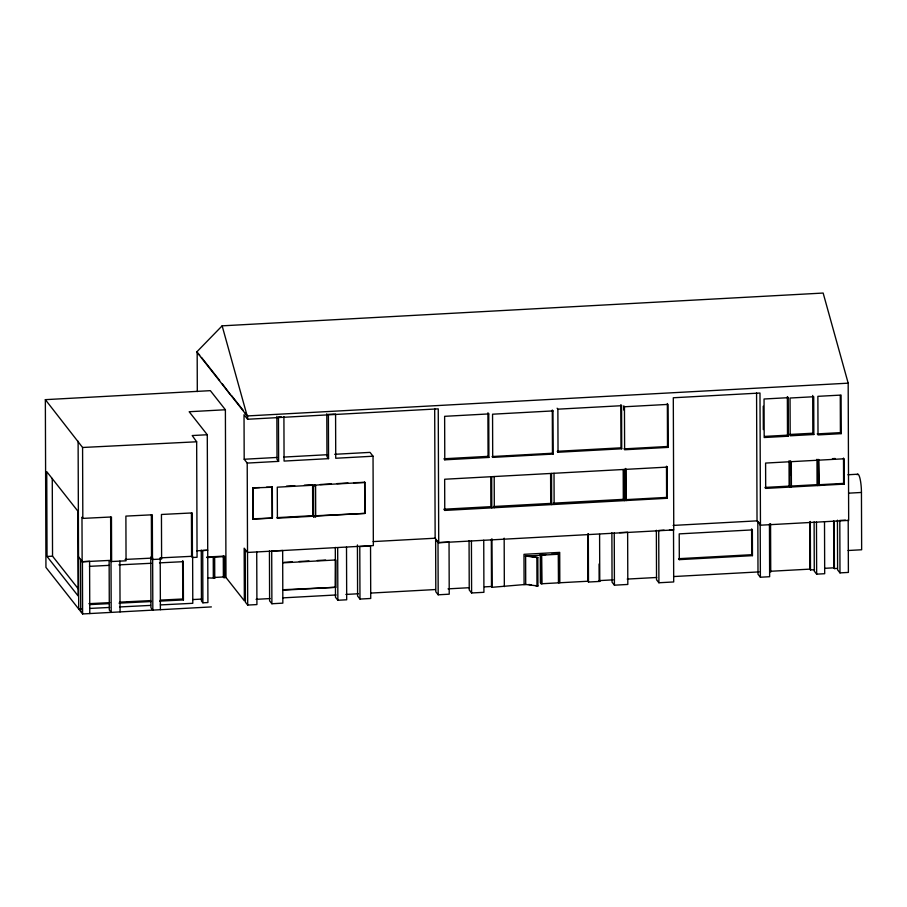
<?xml version="1.0" encoding="UTF-8"?>
<svg xmlns="http://www.w3.org/2000/svg" width="907" height="907" viewBox="0 0 907 907"><rect width="100%" height="100%" fill="white"/><g stroke="black" fill="none" stroke-linecap="round" stroke-linejoin="round"><path stroke-width="1.36" d="M848.181 383.173L247.169 415.95L196.751 351.95L222.136 325.84L823.148 293.052L848.181 383.173L848.669 520.391L760.451 525.198L757.028 520.856L756.574 392.912M525.187 556.014L537.828 557.59L537.93 585.99L525.572 584.459L492.127 587.294L491.492 586.489L491.333 539.416M196.751 351.95L199.755 355.215M211.376 606.919L82.605 613.948L45.94 567.397L45.35 399.658L210.345 390.656L225.39 409.749L225.979 577.487L244.346 600.808L244.164 548.191L247.52 552.454L373.344 545.583L373.038 456.221L370.011 452.378L334.66 454.305M230.14 394.341L222.215 383.729M225.39 409.749L189.155 411.733L207.284 434.736L207.918 602.543L202.896 602.815L201.445 600.978L201.263 550.084M281.193 416.755L278.46 416.903L278.619 461.368L247.214 463.08L244.187 459.248L244.028 414.714L247.6 419.249L438.251 408.853L438.716 542.749L673.765 529.926L673.3 397.765L759.987 393.037L760.451 525.198M334.388 414.034L328.391 414.363L328.549 458.647L284.072 461.073L283.914 416.608M557.125 408.218L557.873 409.17L621.578 405.701L621.726 448.784L558.032 452.253L557.272 451.301L620.978 447.82L621.726 448.784M488.748 413.921L444.634 416.324L444.781 459.826L488.896 457.423L488.748 413.921L487.909 412.855L488.057 456.357L488.896 457.423M624.458 406.767L668.062 404.397L668.21 447.378L624.617 449.759L624.458 406.767L623.767 405.882L623.778 410.043M788.194 397.685L764.045 399.001L764.182 437.525L788.319 436.21L788.194 397.685L787.355 396.631L787.491 435.156L788.319 436.21M552.975 410.905L492.558 414.204L492.705 457.377L553.123 454.078L552.975 410.905L552.306 410.066L552.465 453.239L553.123 454.078M207.284 434.736L192.205 435.553L196.66 441.788L197.068 557.272L192.431 557.499L191.592 556.32L191.445 513.147M244.187 459.248L276.703 457.468M283.766 457.083L327.597 454.69M373.038 456.221L335.737 458.262L335.579 413.966M789.158 434.51L812.831 433.217L813.851 434.51L790.178 435.802L790.042 398.026L813.715 396.733L813.851 434.51M764.692 436.403L787.491 435.156M817.196 433.897L840.404 432.628L841.22 433.659L818.012 434.929L817.876 396.336L841.084 395.078L841.22 433.659M488.057 456.357L443.942 458.761L444.781 459.826M623.914 448.874L667.507 446.493L668.21 447.378M552.465 453.239L492.048 456.538L492.705 457.377M266.511 487.172L272.315 487.218L272.417 518.09L253.064 519.155L252.69 487.921L259.595 487.547M286.476 486.118L294.73 485.676M304.355 485.143L311.226 484.769M252.69 487.921L272.315 487.218M320.33 484.508L331.418 483.907M336.95 483.612L348.027 483M353.571 482.705L364.897 482.411L364.999 513.396L315.148 516.117L315.693 516.809L313.675 516.922L312.7 515.686L312.598 484.701L313.573 485.925L313.675 516.922M364.897 482.411L277.281 487.184L277.395 518.18L313.13 516.23M313.573 485.925L315.591 485.823L315.693 516.809M667.178 467.105L444.657 479.247L444.759 510.426L667.291 498.283L667.178 467.105L666.498 466.232L666.6 497.41L667.291 498.283M832.433 458.647L835.2 458.5M847.898 474.758L857.784 474.214M789.124 486.118L789.045 460.779L789.804 461.742L789.895 487.082L789.124 486.118L764.918 487.433L765.689 488.408L844.19 484.123L844.1 458.783L765.599 463.069L765.689 488.408M790.677 486.084L817.071 484.644L817.797 485.562L817.706 460.223L816.98 459.305L817.071 484.644M818.681 484.746L819.259 485.483L818.59 459.407L818.681 484.746L843.601 483.386L844.19 484.123M252.792 518.804L272.417 518.09M312.7 515.686L276.964 517.636L277.395 518.18M314.899 515.811L364.999 513.396M553.123 503.181L623.313 499.349L624.322 500.63L624.209 469.452M491.685 476.685L491.798 507.852L490.857 506.662L443.818 509.224L444.759 510.426M493.351 506.525L550.708 503.396L551.649 504.598L551.547 473.42M625.547 499.655L626.238 500.528L626.125 469.35L625.433 468.477L625.547 499.655L666.6 497.41M848.748 493.159L861.446 492.467L861.65 549.767L848.09 550.504M47.039 556.467L78.093 595.888L77.798 511.06L46.745 471.651L47.039 556.467L52.538 556.172L78.421 589.017M196.717 550.81L207.737 550.243L202.715 550.515L202.896 602.815M373.14 541.592L435.145 538.214L438.716 542.749M673.13 525.425L757.028 520.856M80.734 611.567L80.553 559.313L82.424 561.694L89.589 561.297L89.77 613.551M845.403 520.13L839.803 520.437L839.984 572.884L848.385 572.419L848.204 519.983M438.002 542.59L449.044 541.989L449.226 594.187L438.183 594.799L435.813 591.783L435.632 539.574L438.002 542.59L438.183 594.799M619.606 532.636L627.633 532.194L627.814 584.448L614.424 585.185L612.055 582.169L611.885 532.738M664.105 530.164L658.72 530.459L658.901 582.759L673.697 581.954L673.516 529.654L669.479 529.869M206.875 557.034L224.562 556.07L224.641 577.566M206.864 557.544L213.712 557.17L213.78 578.156L214.744 578.099L214.664 557.125L223.791 556.626L223.87 577.612L225.979 577.487M752.357 529.892L679.218 533.883L679.309 559.642L752.447 555.651L752.357 529.892L751.608 528.94L751.699 554.699L752.447 555.651M284.05 562.329L292.36 561.875M299.287 561.501L308.992 560.968M317.303 560.515L325.613 560.061M283.007 562.839L335.647 559.97L335.737 587.294L283.109 590.174M545.844 554.608L541.672 554.835L542.035 583.734L541.218 583.779L540.379 582.725L540.289 554.188L541.116 555.243L541.218 583.779M551.399 554.302L558.61 554.245L558.701 582.827L587.861 581.24L588.484 582.033L599.765 581.421L599.595 534.348M541.116 555.243L525.618 556.093L525.709 584.63M541.933 555.152L558.61 554.245M223.87 577.612L223.371 576.977L214.245 577.464L214.744 578.099M207.839 577.872L213.78 578.156M751.699 554.699L678.549 558.689L679.309 559.642M282.769 589.743L335.737 587.294M126.572 601.794L128.284 601.715M192.715 599.572L202.306 599.051M558.701 582.827L542.035 583.734M256.069 599.334L270.093 598.563M282.723 597.883L336.055 594.969M345.873 594.436L358.503 593.745M370.94 593.065L435.417 589.55M448.035 588.858L469.066 587.713M484.485 586.874L491.492 586.489M599.073 564.007L599.13 580.616L613.166 579.856M627.213 579.085L656.702 577.476M673.55 576.557L759.204 571.886M770.1 571.297L809.86 569.131L810.484 569.925L814.52 569.709M824.61 568.326L833.805 567.816L834.406 568.587L837.036 568.44M245.241 549.495L245.423 602.169L247.702 605.071L256.919 604.572L256.726 551.898M271.885 603.745L282.837 603.144L282.655 550.47L271.703 551.071L271.885 603.745L269.606 600.853L269.436 550.946M335.307 547.397L335.488 597.26L337.858 600.264L346.689 599.788L346.508 547.159M359.977 599.062L370.725 598.473L370.544 545.991L359.784 546.57L359.977 599.062L357.596 596.046L357.426 544.948M469.066 540.663L469.236 589.958L471.606 592.974L483.919 592.305L483.737 540.187M760.383 577.226L760.191 524.359L757.821 521.355L758.003 574.21L760.383 577.226L769.635 576.716L769.453 523.861M814.112 521.888L814.282 571.138L816.651 574.154L824.69 573.712L824.508 521.65M45.35 399.658L82.582 447.48L196.66 441.788M111.618 561.524L110.779 560.356L82.14 561.773L81.981 517.217L82.82 518.396L111.459 516.967L111.618 561.524L126.05 560.809L125.892 516.106L152.331 514.791L152.489 559.494L161.605 559.041L161.446 514.473L192.273 512.931L192.431 557.499M125.064 559.438L151.514 558.122L152.489 559.494M160.766 557.862L191.592 556.32M89.464 566.342L109.067 565.367M118.874 564.88L151.084 563.281M159.485 562.862L183.293 561.671L183.418 599.935L159.621 601.126M88.909 603.677L109.838 602.633M119.599 602.146L150.63 600.593M160.403 600.105L182.749 598.994L183.418 599.935M89.6 604.606L109.203 603.631M118.998 603.144L151.208 601.534M81.517 608.846L78.705 608.982L78.115 441.244M89.974 608.427L109.69 607.441M119.554 606.953L150.539 605.4M160.392 604.912L192.794 603.302L192.624 556.683M527.443 555.855L537.828 557.59M528.838 584.471L531.434 584.902M535.334 585.548L537.93 585.99M839.984 572.884L837.615 569.868L837.444 520.187M621.578 405.701L620.819 404.737L620.978 447.82M658.901 582.759L656.532 579.743L656.362 530.266M599.13 580.616L599.765 581.421M328.549 458.647L326.962 456.629L326.803 413.728M314.797 484.814L315.591 485.823M201.49 357.415L219.63 380.43M231.41 395.395L243.337 410.52M245.037 412.685L246.738 414.85M278.619 461.368L277.02 459.35L276.873 416.268M335.647 559.97L335.397 586.863M213.712 557.17L213.247 556.581L213.315 577.566M183.293 561.671L182.624 560.73L182.749 598.994M78.524 556.717L82.14 561.773M222.136 325.84L247.169 415.95M843.51 458.046L843.601 483.386M840.279 395.418L840.404 432.628M834.236 521.502L834.406 568.587M833.635 520.743L833.805 567.816M816.47 522.081L816.651 574.154M812.706 395.441L812.831 433.217M810.314 521.468L810.484 569.925M809.69 522.047L809.86 569.131M791.312 461.663L791.403 487.002M790.587 460.745L790.632 474.815M770.565 523.634L770.735 572.102M763.241 406.211L763.32 429.601M667.359 403.502L667.507 446.493M623.2 469.588L623.313 499.349M614.243 532.931L614.424 585.185M588.314 533.577L588.484 582.033M587.691 534.155L587.861 581.24M559.812 582.77L559.71 552.374L523.985 554.324L524.099 584.709M557.873 409.17L558.032 452.253M558.349 553.916L558.451 582.498M554.018 473.284L554.132 504.462M550.606 473.635L550.708 503.396M536.876 557.964L536.978 586.353M504.167 538.157L504.337 586.625M494.19 476.549L494.304 507.716M491.957 538.826L492.127 587.294M490.755 476.901L490.857 506.662M471.425 540.855L471.606 592.974M434.691 408.547L435.145 538.214M364.648 482.093L364.761 513.09M337.676 547.647L337.858 600.264M272.043 486.866L272.145 517.75M252.962 488.272L253.064 519.155M247.588 415.928L247.6 419.249M247.214 463.08L247.702 605.071M223.292 555.991L223.371 576.977M197.17 351.927L197.307 391.597M160.21 557.59L160.392 609.697M152.648 557.998L152.83 610.116L150.959 607.735L150.777 557.023M151.356 514.813L151.514 558.122M119.883 561.104L120.064 611.908M111.005 560.175L111.187 612.384L109.305 610.003L109.135 560.617M110.62 517.183L110.779 560.356M82.582 447.48L82.82 518.396M82.424 561.694L82.605 613.948M52.266 478.42L52.538 556.172M857.092 474.746A14.614 2.766 86.9 0 1 861.446 492.467"/></g></svg>
